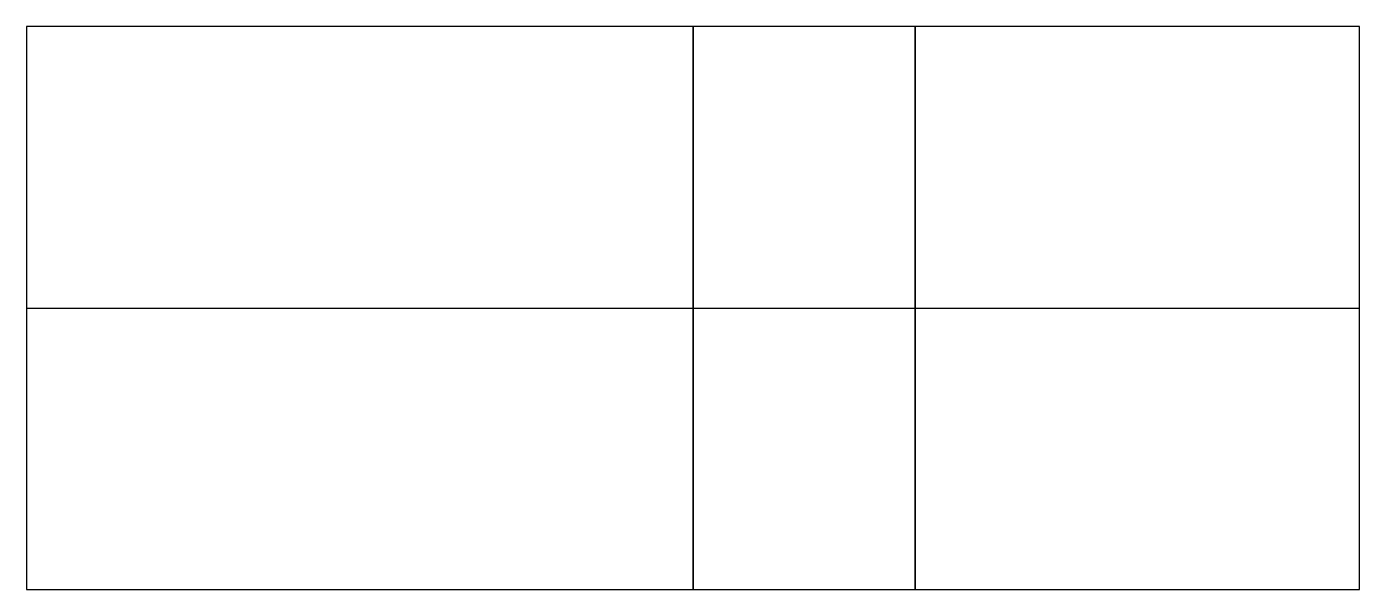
# Model space of a CAD drawing. Header units: millimetres. Extents: x -225 to 309, y 14 to 293.
# Drawn here: x 172.71 to 193.71, y 81.85 to 90.72 of the extents above; entities that cross this region are included whole.
import ezdxf

# ---------------------------------------------------------------- set-up
doc = ezdxf.new("R2010")
doc.units = ezdxf.units.MM
doc.header["$MEASUREMENT"] = 0
doc.layers.add('Ajutătoare', color=10, linetype='Continuous')

# ---------------------------------------------------------------- blocks, each defined once
blk = doc.blocks.new('A$C8821de8b')
at = {"layer": 'Ajutătoare'}
for p, q in [((78.36114, 51.83449, 3.9375), (78.36114, 53.33449, 3.9375)), ((67.86114, 51.83449), (88.86114, 51.83449)), ((67.86114, 51.83449), (88.86114, 51.83449)), ((78.36114, 51.83449), (78.36114, 51.83449, 3.9375)), ((78.36114, 51.83449, 3.9375), (78.36114, 50.33449, 3.9375))]:
    blk.add_line(p, q, dxfattribs=at)
at = {"layer": 'Ajutătoare', "elevation": -6.4375}
blk.add_lwpolyline([(88.86114, 56.27199), (67.86114, 56.27199), (67.86114, 47.39699), (88.86114, 47.39699)], close=True, dxfattribs=at)
at = {"layer": 'Ajutătoare', "extrusion": (1, 2.22045e-16, -2.22045e-16)}
for centre, radius in [((51.83449, 0, 78.36114), 4.4375), ((51.83449, 0, 81.86114), 4.4375), ((51.83449, 0, 78.36114), 3.9375)]:
    blk.add_circle(centre, radius, dxfattribs=at)

msp = doc.modelspace()

# ---------------------------------------------------------------- block references
msp.add_blockref('A$C8821de8b', (104.851, 34.45))

doc.saveas('drawing.dxf')
